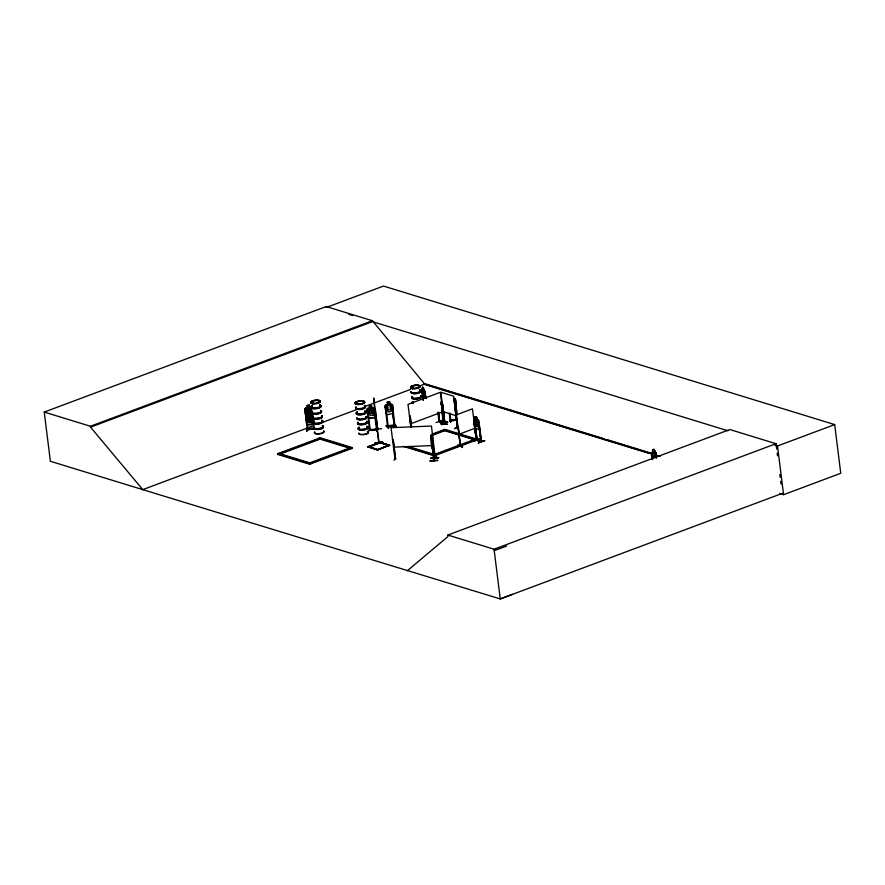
<?xml version="1.0" encoding="UTF-8"?>
<svg xmlns="http://www.w3.org/2000/svg" width="885" height="885" viewBox="0 0 885 885"><rect width="100%" height="100%" fill="white"/><g stroke="black" fill="none" stroke-linecap="round" stroke-linejoin="round"><path stroke-width="1.33" d="M447.666 422.322L441.626 424.612M462.479 447.025L457.755 445.122L462.645 446.98M462.612 446.925L457.777 445.476M479.438 427.223L479.183 429.49L475.477 428.351L474.758 425.796L475.477 428.351M305.358 413.649L306.055 412.709L311.962 412.156M305.624 415.861L306.321 414.899L312.228 414.335L313.224 415.131M307.482 410.175L310.027 409.91L310.591 414.49M306.155 420.098L307.239 422.41L313.19 421.846L313.766 419.346M307.792 412.543L306.719 413.538L307.537 420.22L309.042 422.023L311.409 421.802L312.438 419.755L311.62 413.074L310.325 412.31M307.239 422.41L306.243 420.043M307.504 424.568C321.72 421.492 306.298 428.296 306.42 422.256M313.19 421.846L307.239 422.377M479.349 439.004L473.298 441.294L479.57 439.026M304.938 410.286L305.635 410.22L308.124 429.789L307.294 429.878M307.006 405.54L309.374 405.297L309.673 407.719L311.033 408.405L311.597 412.875L310.569 414.91L308.201 415.12L306.697 413.317L306.133 408.848L307.305 407.93L305.491 407.996L311.387 407.487L312.383 408.25M305.579 415.375L306.664 417.687L312.615 417.145M306.664 417.687L305.668 415.33M309.44 405.23L306.918 405.441L307.305 407.93M306.619 431.161L307.46 428.108L306.641 431.106M306.973 431.028L307.416 428.119M314.927 429.081C308.223 428.44 307.294 429.756 307.183 429.159M311.785 409.755L313.733 425.331M314.761 428.351L314.131 429.236L314.828 429.192M456.649 410.12C455.377 422.001 457.257 400.363 455.244 398.958L454.259 398.283M455.41 407.852L455.952 405.396M455.487 407.941L456.052 405.418M367.861 415.607L368.923 417.985L374.82 417.609L375.395 415.142M313.113 421.769L313.677 419.346M388.15 428.141L386.137 425.884L388.504 427.687M386.479 425.785L388.559 428.097M388.46 427.732L386.479 425.442L386.137 425.928M449.525 419.822L450.742 422.289L449.558 419.479M375.428 409.744L377.552 429.502M378.946 442.013L379.079 442.788L376.579 423.063M394.013 460.333L395.551 457.346M368.602 431.426L369.709 428.727M430.962 435.807L431.316 434.878L432.157 445.387L431.78 443.905M431.061 436.062L431.316 434.878L431.537 437.389M431.692 441.029L434.159 460.488M431.924 443.474L431.637 438.186L434.026 460.775L434.745 457.357M432.267 448.385L432.92 446.283C431.747 452.788 429.922 436.194 432.002 437.323M429.999 461.218L437.688 460.631M430.918 458.33L438.65 457.711L430.962 458.242M431.327 438.141L430.951 435.752L433.761 460.797L434.048 459.802M434.469 457.932L434.059 459.979M434.734 457.921L433.761 460.797M421.769 389.754L422.034 389.024L422.753 389.466L422.853 394.533L424.612 397.387L424.346 391.314L423.517 387.719L422.377 387.088L422.72 389.588M421.846 389.732L422.056 389.112M652.024 459.304L651.316 454.138L652.765 452.456L652.4 450.056L653.96 449.215L655.553 456.56M652.101 459.481L651.836 453.076M367.231 410.563L367.928 410.507L370.229 430.11L370.339 429.269L369.521 429.313L369.543 430.132M374.698 410.164L374.012 410.209L376.567 429.568M370.328 429.568L376.324 429.092M376.291 429.181L377.143 428.827L376.28 428.993M376.689 430.552L377.773 427.886M376.689 430.918L378.149 428.185M377.209 429.634L369.62 430.132L367.065 409.18L367.762 408.273L373.603 407.919L374.598 408.704L378.714 442.588M368.923 417.974L374.831 417.576M373.592 407.941L374.598 408.704M312.173 417.543L311.144 419.59L308.776 419.811L307.272 418.008M652.754 452.5L652.112 453.728L652.721 459.282M474.017 419.413L474.382 418.76M393.172 439.591L392.498 439.624L393.172 439.591L395.506 459.105C395.418 458.452 393.88 458.596 395.639 458.972M395.617 458.563L394.898 458.397M432.853 437.975L432.168 438.009L434.878 458.397M435.265 456.627C434.092 456.605 435.586 458.452 435.276 456.737M434.612 458.751L436.128 455.653L436.582 456.029L434.612 458.751L431.924 437.267L434.535 458.209M388.261 426.05L387.442 426.205L387.586 427.012L385.108 406.049L385.772 405.042L391.502 403.925L392.475 404.6L393.283 411.027L392.73 413.583L386.955 414.711L385.904 412.476L385.185 406.071M385.794 405.065L385.108 406.049M312.549 403.328A4.845 1.582 -7.1 0 1 313.5 400.474A4.845 1.582 -7.1 0 1 320.204 401.381A4.845 1.582 -7.1 0 1 312.549 403.328L311.951 403.427L313.268 403.018M312.184 403.007L313.146 403.095L312.405 402.874M312.67 402.841L313.146 403.14M318.821 400.728L318.611 400.662M318.788 400.872L318.512 400.816M356.887 403.593L356.356 404.014L356.932 404.124M357.562 404.102L356.644 403.704M357.374 403.814L356.799 403.759M363.016 401.381L363.248 401.834M363.027 401.867L363.127 401.58M412.377 388.371L411.89 388.106L412.919 388.261M412.653 388.438L412.598 388.05M412.875 387.829L413.041 387.929M418.782 386.048L418.406 385.639M418.594 385.893L418.605 386.015M305.447 413.693L306.11 412.786M305.491 407.996L304.783 408.947L307.427 429.867M367.806 408.35L367.142 409.235L367.939 415.618M450.299 420.994L450.067 420.331L450.919 420.309M457.102 420.032L457.014 419.191L450.852 420.309M439.458 420.939L438.905 420.795L439.668 420.862M476.926 439.734L476.384 439.579L477.159 439.635M474.039 439.436L481.517 441.659L479.028 422.178L478.387 422.123L480.798 441.648C482.137 439.834 479.935 441.803 477.17 439.856M476.938 440.431L474.316 420.74L477.192 440.332M443.839 423.141L444.37 422.941M410.806 426.946L407.996 404.39L440.321 392.298L444.347 423.694L441.958 404.18L441.25 404.334L441.958 404.18M306.973 415.751L308.146 414.833M313.334 403.272L312.195 403.505M418.915 385.971L418.461 385.827M456.892 419.446L450.222 420.298M450.144 420.32L450.288 421.138L457.025 420.043M652.466 450.067L653.915 449.326M654.258 451.615L655.276 451.04L651.758 453.065M652.024 455.355L652.51 459.249M656.294 458.485L656.062 453.065L656.758 456.981M656.283 453.087L655.652 453.297M457.523 427.499L457.191 426.714L457.921 426.78M457.213 426.913L458.198 426.681L460.388 446.272L458.198 426.681M369.499 429.325L369.753 429.999M444.292 422.964L443.606 423.838L441.206 402.022M444.37 423.694L443.617 423.815L444.281 423.583M370.195 429.38L369.532 429.435M377.01 428.948L377.154 429.656M377.585 429.258L373.691 397.94L374.864 411.492M394.068 424.888L394.976 424.8L394.312 424.966M394.4 425.663L391.812 406.104L392.486 405.972M473.641 420.784L476.506 440.21M460.41 446.084L460.078 445.465M411.525 426.791L410.186 416.072L409.478 416.227L410.983 427.001M447.124 424.214L441.892 422.477L447.113 424.18M444.923 423.627L442.5 404.146M455.089 407.874L457.766 427.422M444.878 422.764L444.834 423.638L442.71 404.069M458.231 426.869L454.768 428.594M458.397 427.256L454.636 428.594L458.264 427.134M142.817 489.659L50.379 461.273L44.25 412.078L326.2 306.542L372.386 320.724L424.7 384.101L652.311 453.983M44.25 412.078L90.436 426.26L372.386 320.724M90.436 426.26L90.547 427.167L372.497 321.642L728.001 430.785M90.547 427.167L142.75 489.637L313.733 425.641M322.76 422.256L356.312 409.7M365.339 406.326L410.507 389.422M419.534 386.037L425.364 383.858L604.3 438.794M277.503 453.784L320.259 437.787L352.307 447.622L352.385 448.23L309.628 464.238L277.58 454.392L277.503 453.784L309.562 463.629L352.307 447.622M277.58 454.392L278.753 453.95M352.385 448.23L320.326 438.396L279.616 453.629L279.693 454.237L320.082 439.126L320.016 438.517M441.338 403.471L441.869 405.994M410.43 423.871L442.743 411.768M350.195 447.777L309.805 462.899L309.872 463.508M367.894 446.759L380.019 442.223L389.632 445.177L377.563 450.111L367.894 446.759L377.508 449.713L389.632 445.177M368.503 446.715L379.942 442.423L389.024 445.221L377.63 449.901L368.503 446.715L377.585 449.503L389.024 445.221M367.95 447.157L380.063 442.622L389.688 445.575M368.547 447.113L379.997 442.832L389.079 445.62M456.284 414.888L472.435 408.848L476.517 440.332L481.241 441.737L479.239 427.245M436.084 422.576L442.146 420.309M438.141 412.333L439.756 421.537M439.458 421.636L438.573 412.465M443.429 422.211L439.48 421.138M440.874 423.672L447.213 421.857L446.903 421.382M440.896 424.059L447.213 421.824M475.422 419.003L475.134 416.603L475.289 424.147L476.318 426.305L477.789 426.758L477.789 420.607L476.595 417.178L475.123 416.724M432.278 434.07L444.812 429.369L476.871 439.214L434.115 455.222L405.905 446.56M431.946 434.823L444.889 429.977M432.024 435.431L444.646 430.707L444.569 430.099M477.004 419.479L476.705 417.089L475.068 416.625M478.022 419.8L478.685 420.817L478.022 419.8L474.283 418.694L473.951 419.446L476.484 440.31M478.387 422.123L478.918 424.645M458.707 434.369L474.869 428.318M434.358 454.492L474.758 439.369L474.836 439.978M479.371 438.982L434.192 455.83L403.416 446.383M480.909 441.007L476.96 439.933M484.681 440.619L478.365 442.843L484.449 440.487M484.692 440.641L478.365 442.843M407.211 570.825L448.042 536.476L447.865 535.049L729.815 429.524L776.001 443.706L776.665 449.071M447.865 535.049L494.051 549.231L776.001 443.706M774.917 445.188L777.517 445.985L834.688 424.59L840.75 473.276L783.579 494.682L779.63 493.465M782.185 493.41L500.246 598.935L142.75 489.637M494.228 550.647L506.552 546.078M512.57 594.366L500.246 598.935L494.051 549.231M444.181 423.605L444.016 422.908L439.214 421.404L439.259 420.718M312.726 402.996L312.04 403.173L312.538 402.874M443.883 423.86L441.095 402.067M387.663 426.282C403.383 424.601 386.114 424.756 388.316 426.758M423.517 387.719L422.422 387.199M422.034 389.024L424.501 390.606M423.738 390.141L424.977 391.613L425.773 398.25M422.211 391.059L423.34 400.142M424.501 390.539L423.86 390.252L423.229 398.681M425.486 398.062L425.077 392.807L426.017 398.184M444.967 423.472L440.807 392.243L453.629 396.181L457.49 427.51L454.503 403.903M451.007 421.017L450.841 420.209M460.377 446.261L454.613 400.462L455.344 400.44L454.613 400.462M312.46 403.14L313.102 403.195M412.454 388.283A4.834 1.582 -7.1 0 0 420.098 386.336A4.834 1.582 -7.1 0 0 413.406 385.44A4.834 1.582 -7.1 0 0 412.454 388.283L412.72 388.095M389.599 401.823L389.854 404.334L391.17 404.887L391.734 409.368L390.739 411.525L388.46 411.979L386.988 410.308L386.435 405.839L387.564 404.799L387.143 402.31L389.599 401.823L389.92 404.246M389.621 401.845L387.143 402.31M394.024 424.346L396.447 426.515L394.079 424.269M443.496 422.023L439.69 421.061M394.721 424.734C396.635 426.349 386.977 428.097 387.431 426.216M373.857 429.69L381.579 428.65M375.03 443.208L382.751 442.257L375.052 443.429M382.762 442.323L374.986 442.887L382.785 442.478M312.56 403.538A4.868 1.593 -7.1 0 0 320.237 401.58A4.868 1.593 -7.1 0 0 313.522 400.673A4.868 1.593 -7.1 0 0 312.56 403.538L312.748 403.494M450.93 420.917L449.956 413.129M395.518 459.094L393.228 439.502M437.931 412.41L438.993 421.503L443.816 422.964M481.219 441.759L478.685 420.817M307.98 413.417L310.347 413.195M308.245 415.629L310.613 415.408M308.544 417.886L310.901 417.665M450.299 421.116L449.259 413.24M307.958 413.206L310.325 412.996M314.739 428.484C298.909 432.112 315.281 425.574 314.241 429.236M435.265 457.479L431.438 426.05L391.07 427.698L394.987 459.116M431.869 446.294L432.345 448.374M430.918 458.419L438.606 457.855M430.884 458.032L438.562 457.468M429.999 460.72L437.677 460.123M393.504 447.168L432.511 445.586M412.465 388.482A4.868 1.593 -7.1 0 1 413.417 385.617A4.868 1.593 -7.1 0 1 420.143 386.524A4.868 1.593 -7.1 0 1 412.465 388.482L412.1 388.449M357.009 404.036A4.845 1.582 -7.1 0 1 357.96 401.182A4.845 1.582 -7.1 0 1 364.653 402.089A4.845 1.582 -7.1 0 1 357.009 404.036L356.898 404.058M358.447 419.401L358.923 419.435M307.903 428.982L307.958 429.822M377.143 429.546L369.698 430.132M446.837 424.258L441.936 422.875M394.024 423.959L396.026 426.603M410.186 416.072L411.359 426.747M474.017 439.06L478.84 440.52M834.688 424.59L383.482 286.065L326.311 307.46L326.2 306.542M348.745 314.341L352.706 315.558M606.933 439.602L651.659 453.33M656.261 455.2L660.21 456.406M423.417 384.101L649.015 453.363M655.608 455.388L658.252 456.195M443.23 411.724L456.052 415.662M446.173 430.375L475.665 439.436M474.493 439.867L443.717 430.42L443.639 429.811L475.699 439.657L475.776 440.265M408.372 446.505L435.298 454.779L435.376 455.388M411.005 447.91L432.809 454.602M278.675 453.341L310.735 463.187L310.812 463.795L280.036 454.348M310.513 414.611L311.874 415.286M454.857 402.974L455.83 403.648M454.824 403.04L455.764 403.726M312.305 408.284L309.75 407.609L309.451 405.208M392.453 404.567L394.92 425.563M385.24 407.52L385.915 407.377L388.283 426.902M378.68 442.788L378.57 441.903M369.078 408.228L374.963 417.001M455.244 398.958L457.114 414.722M424.866 391.646L424.38 390.573L425.652 398.084M423.152 398.704L421.802 389.677L423.096 400.208M777.517 445.985L783.579 494.682M777.174 453.109L777.506 455.797M779.851 474.603L780.183 477.292M780.681 481.318L781.024 484.006M656.548 456.959L655.188 451.118L656.349 457.213M651.825 455.62L652.311 459.514M475.4 426.061L477.225 440.365M473.807 420.829L476.318 440.31M453.916 399.235L454.337 402.587M442.356 409.888L443.816 421.57M442.035 412.421L443.319 422.853L443.197 422.09M438.363 412.543L439.546 421.647M423.152 396.425L423.472 399.024M391.812 406.104L394.234 425.685M320.259 437.787L320.326 438.396M304.871 408.947L306.509 422.233M309.562 463.629L309.628 464.238M376.114 417.421L377.287 430.973M321.697 415.585A4.845 1.582 -7.1 0 1 317.361 418.306A4.845 1.582 -7.1 0 1 312.803 416.625M320.89 406.06A4.923 1.615 -7.1 0 1 314.861 408.538A4.923 1.615 -7.1 0 1 312.117 406.303M319.883 405.396A4.923 1.615 -7.1 0 1 320.536 405.684M320.868 406.381A4.856 1.593 -7.1 0 1 314.916 408.826A4.856 1.593 -7.1 0 1 312.217 406.624M319.85 405.12A4.923 1.615 -7.1 0 1 319.374 407.365A4.923 1.615 -7.1 0 1 312.77 408.129A4.923 1.615 -7.1 0 1 312.084 406.027M319.75 404.832A4.845 1.582 -7.1 0 1 319.286 407.034A4.845 1.582 -7.1 0 1 312.781 407.797A4.845 1.582 -7.1 0 1 312.106 405.717M320.536 411.105A4.845 1.582 -7.1 0 1 318.08 413.903A4.845 1.582 -7.1 0 1 311.974 412.864M321.764 415.939A4.868 1.593 -7.1 0 1 317.405 418.66A4.868 1.593 -7.1 0 1 312.825 416.979M320.547 410.773A4.923 1.615 -7.1 0 1 318.058 413.616A4.923 1.615 -7.1 0 1 311.863 412.565M320.514 410.496A4.923 1.615 -7.1 0 1 318.025 413.339A4.923 1.615 -7.1 0 1 311.83 412.288M321.078 410.485A4.856 1.593 -7.1 0 1 317.35 413.118A4.856 1.593 -7.1 0 1 311.852 411.967M321.731 415.707A4.868 1.593 -7.1 0 1 317.372 418.428A4.868 1.593 -7.1 0 1 312.803 416.747M321.797 416.392A4.845 1.582 -7.1 0 1 317.461 419.103A4.845 1.582 -7.1 0 1 312.903 417.421M323.611 430.906A4.845 1.582 -7.1 0 1 319.264 433.617A4.845 1.582 -7.1 0 1 314.706 431.946M321.786 416.116A4.868 1.593 -7.1 0 1 317.427 418.837A4.868 1.593 -7.1 0 1 312.848 417.156M322.45 421.006A4.923 1.615 -7.1 0 1 317.394 423.827A4.923 1.615 -7.1 0 1 314.031 421.614M321.753 420.441A4.923 1.615 -7.1 0 1 321.288 422.676A4.923 1.615 -7.1 0 1 314.673 423.45A4.923 1.615 -7.1 0 1 313.998 421.337M321.653 420.154A4.845 1.582 -7.1 0 1 321.2 422.355A4.845 1.582 -7.1 0 1 314.695 423.107A4.845 1.582 -7.1 0 1 314.02 421.039M322.428 421.337A4.856 1.593 -7.1 0 1 318.08 424.059A4.856 1.593 -7.1 0 1 313.511 422.377M322.439 426.426A4.845 1.582 -7.1 0 1 319.374 429.336A4.845 1.582 -7.1 0 1 314.186 427.743M322.428 425.818A4.923 1.615 -7.1 0 1 319.308 428.771A4.923 1.615 -7.1 0 1 314.042 427.156M322.339 425.519A4.856 1.593 -7.1 0 1 319.264 428.44A4.856 1.593 -7.1 0 1 314.064 426.847M323.667 431.205A4.868 1.593 -7.1 0 1 319.308 433.938A4.868 1.593 -7.1 0 1 314.728 432.245M322.461 426.094A4.923 1.615 -7.1 0 1 319.972 428.937A4.923 1.615 -7.1 0 1 313.766 427.875M413.417 403.073A4.834 1.582 -7.1 0 1 412.72 401.58M421.094 396.336A4.856 1.593 -7.1 0 1 417.366 398.969A4.856 1.593 -7.1 0 1 411.868 397.819M421.116 396.004A4.923 1.615 -7.1 0 1 416.702 398.77A4.923 1.615 -7.1 0 1 412.078 397.055M421.083 395.728A4.923 1.615 -7.1 0 1 416.669 398.493A4.923 1.615 -7.1 0 1 412.034 396.779M420.972 395.44A4.856 1.593 -7.1 0 1 416.625 398.15A4.856 1.593 -7.1 0 1 412.067 396.469M412.797 403.073A4.856 1.593 -7.1 0 1 412.731 401.856M419.778 390.672A4.856 1.593 -7.1 0 1 417.322 393.482A4.856 1.593 -7.1 0 1 411.204 392.442M419.755 390.064A4.923 1.615 -7.1 0 1 417.266 392.918A4.923 1.615 -7.1 0 1 411.06 391.856M419.656 389.776A4.856 1.593 -7.1 0 1 417.211 392.586A4.856 1.593 -7.1 0 1 411.082 391.535M419.789 390.34A4.923 1.615 -7.1 0 1 417.897 393.051A4.923 1.615 -7.1 0 1 411.116 392.553M413.417 403.195A4.868 1.593 -7.1 0 1 412.709 401.69M412.532 403.228A4.834 1.582 -7.1 0 1 412.819 402.376M412.465 402.952A4.868 1.593 -7.1 0 1 412.753 402.089M365.007 411.47A4.923 1.615 -7.1 0 1 364.543 413.715A4.923 1.615 -7.1 0 1 357.927 414.479A4.923 1.615 -7.1 0 1 357.252 412.377M365.981 412.454A4.845 1.582 -7.1 0 1 360.051 414.899A4.845 1.582 -7.1 0 1 357.352 412.698M364.985 411.813A4.845 1.582 -7.1 0 1 365.638 412.089M364.885 410.905A4.856 1.593 -7.1 0 1 364.421 413.118A4.856 1.593 -7.1 0 1 357.905 413.87A4.856 1.593 -7.1 0 1 357.23 411.791M364.974 411.193A4.923 1.615 -7.1 0 1 364.509 413.439A4.923 1.615 -7.1 0 1 357.894 414.202A4.923 1.615 -7.1 0 1 357.219 412.1M364.974 406.713A4.856 1.593 -7.1 0 1 360.626 409.434A4.856 1.593 -7.1 0 1 356.058 407.753M365.195 406.182A4.845 1.582 -7.1 0 1 359.885 408.593A4.845 1.582 -7.1 0 1 355.958 406.857M364.211 405.529A4.845 1.582 -7.1 0 1 364.852 405.817M364.996 406.392A4.923 1.615 -7.1 0 1 360.593 409.147A4.923 1.615 -7.1 0 1 355.958 407.443M364.963 406.115A4.923 1.615 -7.1 0 1 360.549 408.87A4.923 1.615 -7.1 0 1 355.925 407.166M366.202 416.603A4.845 1.582 -7.1 0 1 362.485 419.236A4.845 1.582 -7.1 0 1 356.998 418.085M366.191 416.404A4.868 1.593 -7.1 0 1 362.463 419.048A4.868 1.593 -7.1 0 1 356.954 417.886M366.921 426.791A4.923 1.615 -7.1 0 1 366.445 429.026A4.923 1.615 -7.1 0 1 359.841 429.8A4.923 1.615 -7.1 0 1 359.155 427.698M366.246 416.813A4.868 1.593 -7.1 0 1 362.518 419.457A4.868 1.593 -7.1 0 1 357.009 418.295M366.788 426.227A4.856 1.593 -7.1 0 1 366.335 428.428A4.856 1.593 -7.1 0 1 359.808 429.192A4.856 1.593 -7.1 0 1 359.133 427.112M366.888 426.515A4.923 1.615 -7.1 0 1 366.412 428.749A4.923 1.615 -7.1 0 1 359.808 429.524A4.923 1.615 -7.1 0 1 359.122 427.422M366.888 422.034A4.856 1.593 -7.1 0 1 362.529 424.756A4.856 1.593 -7.1 0 1 357.971 423.074M366.766 421.138A4.845 1.582 -7.1 0 1 362.419 423.849A4.845 1.582 -7.1 0 1 357.861 422.178M367.541 427.411A4.845 1.582 -7.1 0 1 363.204 430.121A4.845 1.582 -7.1 0 1 358.646 428.451M366.91 421.702A4.923 1.615 -7.1 0 1 362.496 424.468A4.923 1.615 -7.1 0 1 357.872 422.764M366.877 421.426A4.923 1.615 -7.1 0 1 362.463 424.192A4.923 1.615 -7.1 0 1 357.828 422.488M367.463 431.637A4.845 1.582 -7.1 0 1 365.007 434.435A4.845 1.582 -7.1 0 1 358.901 433.396M367.419 431.327A4.845 1.582 -7.1 0 1 364.974 434.126A4.845 1.582 -7.1 0 1 358.867 433.086M366.257 417.089A4.845 1.582 -7.1 0 1 362.54 419.711A4.845 1.582 -7.1 0 1 357.053 418.561M441.737 424.546L447.755 421.968L441.626 424.557M312.062 418.627L311.255 418.782L309.573 416.603C309.042 420.497 305.9 419.401 308.965 416.127L307.04 413.538L309.396 415.541C309.783 411.824 313.135 412.908 310.015 416.038L312.062 418.627M307.759 412.333L310.292 412.1L307.759 412.333M369.178 405.772L371.678 405.618L371.899 408.129L373.249 408.848L373.813 413.317L372.795 415.319L370.45 415.463L368.956 413.627L368.392 409.147L369.554 408.273L369.178 405.772M653.65 449.857L652.853 451.162L653.65 449.857M654.247 452.512L652.853 453.297L653.418 457.777L654.8 456.981L654.247 452.512M389.19 402.421L387.719 402.719L387.818 403.516L389.289 403.217L389.19 402.421M389.953 405.131L387.663 405.595L388.216 410.065L390.506 409.611L389.953 405.131M309.573 410.441L308.057 410.585L308.157 411.381L309.673 411.237L309.573 410.441M309.838 412.653L308.312 412.797L308.411 413.594L309.938 413.45L309.838 412.653M311.166 419.877L308.799 420.098L307.405 408.737L309.772 408.516L311.166 419.877M308.998 405.761L307.482 405.894L307.582 406.702L309.097 406.558L308.998 405.761M432.809 443.684L432.931 446.35L432.809 443.684M371.224 406.16L369.72 406.248L369.819 407.056L371.324 406.956L371.224 406.16M371.999 408.925L369.653 409.069L370.207 413.549L372.552 413.406L371.999 408.925M476.384 417.488L475.433 417.2L476.484 418.295L476.384 417.488M476.993 420.375L475.522 419.921L476.086 424.391L477.557 424.844L476.993 420.375M351.135 448.064L319.076 438.23L319.153 438.838L351.212 448.673L351.135 448.064M423.284 388.095L422.654 387.696L423.384 388.891L423.284 388.095M423.815 390.993L422.82 390.385L423.384 394.865L424.369 395.462L423.815 390.993M312.604 403.792A4.845 1.582 -7.1 0 0 320.259 401.845A4.845 1.582 -7.1 0 0 313.555 400.938A4.845 1.582 -7.1 0 0 312.604 403.792M412.521 388.747A4.834 1.582 -7.1 0 0 420.154 386.8A4.834 1.582 -7.1 0 0 413.472 385.904A4.834 1.582 -7.1 0 0 412.521 388.747M357.064 404.5A4.845 1.582 -7.1 0 0 364.72 402.553A4.845 1.582 -7.1 0 0 358.016 401.646A4.845 1.582 -7.1 0 0 357.064 404.5M357.02 404.235A4.868 1.593 -7.1 0 0 364.697 402.277A4.868 1.593 -7.1 0 0 357.971 401.37A4.868 1.593 -7.1 0 0 357.02 404.235"/></g></svg>
